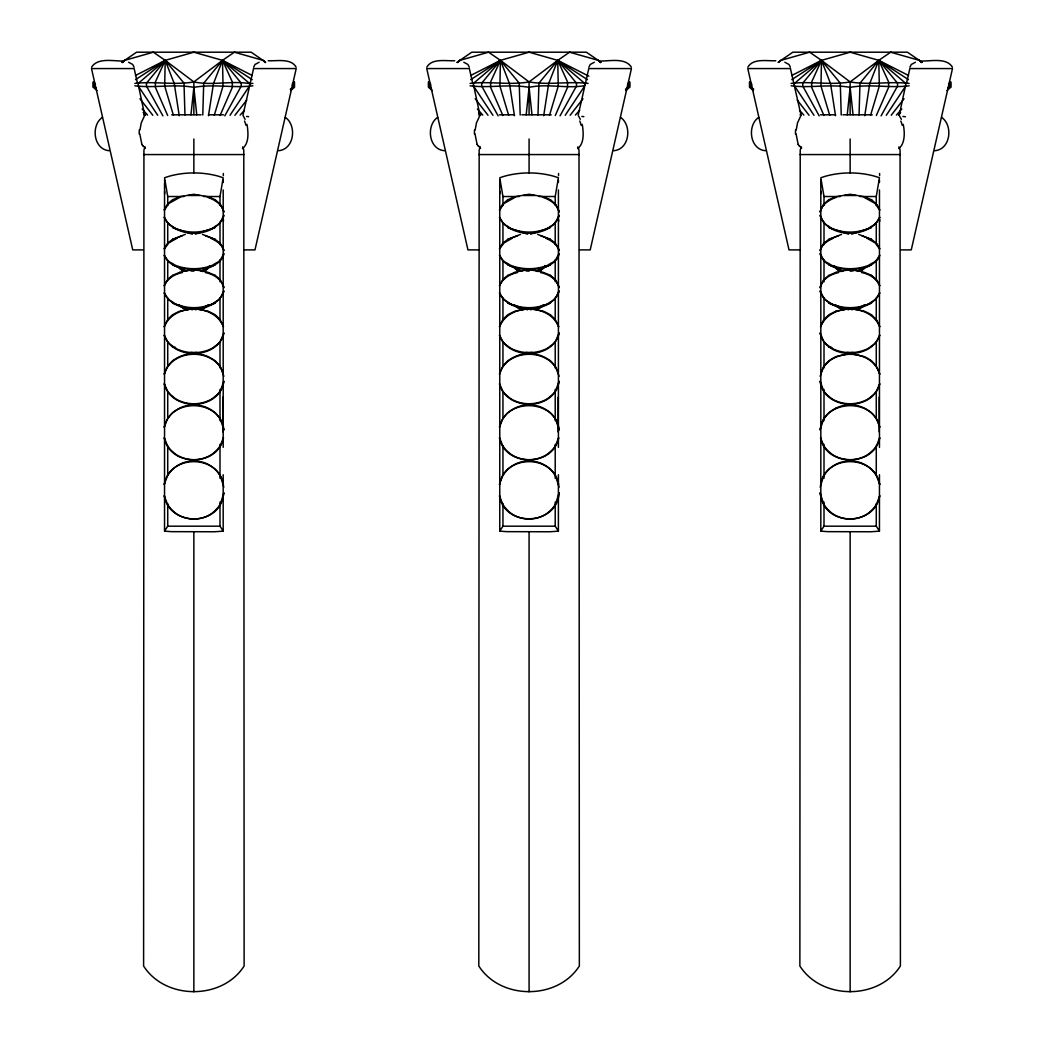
<?xml version="1.0" encoding="UTF-8"?>
<svg xmlns="http://www.w3.org/2000/svg" width="1044" height="1044" viewBox="0 0 1044 1044"><rect width="100%" height="100%" fill="white"/><g stroke="black" fill="none" stroke-linecap="round" stroke-linejoin="round"><path stroke-width="1.5" d="M164.534 183.496L164.547 531.083A53.492 9.644 0 0 0 171.516 531.657L214.425 531.761A54.001 9.735 0 0 0 223.181 531.083L223.194 474.72M164.534 181.003L164.534 180.103M499.763 183.496L499.763 531.083A53.492 9.644 0 0 0 506.731 531.657L549.64 531.761A54.001 9.735 0 0 0 558.396 531.083L558.409 474.72M499.763 181.003L499.763 180.103M820.819 183.496L820.819 531.083A53.492 9.644 0 0 0 827.788 531.657L870.696 531.761A54.001 9.735 0 0 0 879.453 531.083L879.466 474.72M820.819 181.003L820.819 180.103M242.586 146.93A11.628 11.588 -87.9 0 1 243.787 150.219L244.126 966C222.385 1000.178 165.357 1000.178 143.602 966.013L143.928 150.219A11.628 11.588 87.9 0 1 145.129 146.93M577.802 146.93A11.628 11.588 -87.9 0 1 579.002 150.219L579.342 966C557.6 1000.178 500.572 1000.178 478.818 966.013L479.157 150.219A11.628 11.588 87.9 0 1 480.357 146.93M898.871 146.93A11.628 11.588 -87.9 0 1 900.072 150.219L900.398 966C878.67 1000.178 821.628 1000.178 799.874 966.013L800.213 150.219A11.628 11.588 87.9 0 1 801.414 146.93M122.331 62.523L124.693 60.356L122.135 62.379L124.693 60.356L153.351 52.2L165.213 60.356L164.678 86.065L173.448 115.323M457.546 62.523L459.921 60.356L457.363 62.379L459.921 60.356L488.566 52.2L500.428 60.356L499.906 86.065L508.663 115.323M780.977 60.356L778.419 62.379L780.977 60.356L809.622 52.2L821.497 60.356L820.962 86.065L829.732 115.323M202.771 115.01L203.71 83.168L222.502 60.356L234.378 52.2L263.023 60.356L265.398 62.523L263.023 60.356M537.986 115.01L538.939 83.168L557.731 60.356L569.593 52.2L598.238 60.356L600.613 62.523L598.238 60.356M859.042 115.01L859.995 83.168L878.787 60.356L890.649 52.2L919.307 60.356L921.669 62.523M139.961 129.887L141.266 122.84L144.764 115.245L138.017 83.585L165.213 60.356L193.858 52.2L222.502 60.356L252.204 75.455M475.177 129.887L476.482 122.84L479.992 115.245L473.232 83.585L500.428 60.356L529.086 52.2L557.731 60.356L588.842 76.173M796.246 129.887L797.538 122.84L801.048 115.245L794.68 87.239M190.961 114.814L193.858 87.357C213.563 83.768 233.19 88.283 252.883 85.804M526.189 114.814L529.086 87.357C547.708 83.311 566.331 88.884 584.927 85.634L584.927 83.585L557.731 60.356L529.086 81.928C509.381 85.373 489.753 81.054 470.061 83.416M847.245 114.814L850.142 87.357C869.835 83.768 889.462 88.283 909.154 85.804M223.873 492.846L220.454 503.704M559.088 492.846L555.682 503.704A23.033 19.079 -74.8 0 1 550.41 510.477A23.033 20.149 -48.4 0 1 543.298 515.645C534.502 520.173 523.657 520.16 514.862 515.645A23.033 20.175 48.4 0 1 507.749 510.477A23.033 19.053 74.7 0 1 502.49 503.704L499.502 495.704M223.442 495.874L223.873 493.081M559.088 493.081C557.078 525.641 504.657 527.977 499.502 495.874M820.127 487.156L823.546 476.299M820.127 429.998C823.168 399.043 873.567 397.059 879.714 427.283M208.474 115.701L213.472 83.585L222.502 60.356L252.23 79.657M543.689 115.701L548.687 83.585L557.731 60.356L587.446 79.657M864.745 115.701L869.756 83.585L878.787 60.356L850.142 52.2L821.497 60.356L791.796 75.455M820.127 429.645L823.546 419.401M219.997 205.329L219.997 196.52L223.181 177.806A54.967 39.881 0 0 0 216.186 175.614C201.596 172.038 186.119 172.038 171.529 175.614A54.967 39.881 0 0 0 164.534 177.806L167.732 196.52L167.732 205.329M555.212 205.329L555.212 196.52L558.409 177.806A54.967 39.881 0 0 0 551.415 175.614C536.825 172.038 521.334 172.038 506.745 175.614A54.967 39.881 0 0 0 499.763 177.806L502.947 196.52L502.947 205.329M876.268 205.329L876.268 196.52L879.466 177.806A54.967 39.881 0 0 0 872.471 175.614C857.881 172.038 842.404 172.038 827.814 175.614A54.967 39.881 0 0 0 820.819 177.806L824.003 196.52L824.003 205.329M223.873 381.204L220.454 390.573A23.033 19.17 77.3 0 1 215.181 396.276A23.033 21.467 -85.4 0 1 208.082 400.857C199.078 404.733 188.638 404.733 179.646 400.87A23.033 21.467 85.6 0 1 172.534 396.276A23.033 19.157 -77.5 0 1 167.275 390.56L164.286 383.709M559.088 381.204L555.682 390.573A23.033 19.17 77.3 0 1 550.41 396.276A23.033 21.467 -85.4 0 1 543.298 400.857C534.306 404.733 523.866 404.733 514.862 400.87A23.033 21.467 85.6 0 1 507.749 396.276A23.033 19.157 -77.5 0 1 502.49 390.573L499.502 383.709M223.442 384.048L223.873 381.686M558.657 384.048L559.088 381.686M820.127 376.297L823.546 366.927M223.873 332.827L220.454 341.062A23.033 18.466 64.9 0 1 215.181 346.008A23.033 21.285 71.5 0 1 208.082 350.118C198.96 353.498 188.755 353.511 179.646 350.118A23.033 21.298 -71.3 0 1 172.534 346.008A23.033 18.466 -65 0 1 167.275 341.062L164.286 335.046M559.088 332.827L555.682 341.062A23.033 18.479 64.9 0 1 550.41 346.008A23.033 21.285 71.5 0 1 543.298 350.118C534.189 353.498 523.984 353.511 514.862 350.118A23.033 21.298 -71.3 0 1 507.762 346.008A23.033 18.466 -65 0 1 502.49 341.062L499.502 335.046M223.873 333.414C217.596 359.449 172.939 360.193 164.286 335.476M559.088 333.414C552.811 359.449 508.154 360.193 499.502 335.476M223.873 215.195L220.454 222.215A23.033 17.409 55.7 0 1 215.181 226.352A23.033 20.645 54.8 0 1 208.082 229.928C198.856 232.799 188.86 232.799 179.646 229.928A23.033 20.645 -54.6 0 1 172.534 226.352A23.033 17.409 -55.8 0 1 167.262 222.215L164.286 217.113M223.873 290.793L220.454 297.801A23.033 17.409 55.7 0 1 215.181 301.938A23.033 20.645 54.7 0 1 208.082 305.514C198.856 308.385 188.873 308.385 179.646 305.514A23.033 20.645 -54.5 0 1 172.534 301.938A23.033 17.409 -55.8 0 1 167.262 297.801L164.286 292.712M559.088 215.195L555.669 222.215A23.033 17.409 55.7 0 1 550.397 226.352A23.033 20.645 54.8 0 1 543.298 229.928C534.071 232.799 524.088 232.799 514.862 229.928A23.033 20.645 -54.6 0 1 507.762 226.352A23.033 17.409 -55.8 0 1 502.49 222.215L499.502 217.113M559.088 290.793L555.682 297.801A23.033 17.409 55.7 0 1 550.397 301.938A23.033 20.645 54.7 0 1 543.298 305.514C534.071 308.385 524.088 308.385 514.862 305.514A23.033 20.645 -54.5 0 1 507.762 301.938A23.033 17.409 -55.8 0 1 502.49 297.801L499.502 292.712M820.127 212.193C821.615 204.493 829.04 199.835 835.918 197.447M820.127 287.792C821.941 279.335 830.606 274.05 838.606 272.588M249.32 87.239L242.952 115.245L245.079 119.329M250.025 84.12L253.561 68.565L296.209 68.565L254.984 249.894L244.322 249.894M584.536 87.239L578.167 115.245L580.294 119.329M585.253 84.12L588.79 68.565L631.437 68.565L590.212 249.894L579.551 249.894M791.117 83.416C810.81 81.054 830.45 85.373 850.142 81.928L878.787 60.356L905.983 83.585L899.21 115.349L901.35 119.329M906.662 82.567L909.846 68.565L952.493 68.565L911.268 249.894L900.607 249.894M223.873 253.418L220.454 259.786A23.033 16.743 52 0 1 215.181 263.479A23.033 20.162 48.5 0 1 208.082 266.781C198.804 269.352 188.912 269.365 179.646 266.768A23.033 20.162 -48.3 0 1 172.534 263.493A23.033 16.743 -52.1 0 1 167.262 259.773L164.286 255.18M559.088 253.418L555.682 259.786A23.033 16.743 52 0 1 550.397 263.479A23.033 20.162 48.5 0 1 543.298 266.781C534.032 269.352 524.14 269.365 514.862 266.768A23.033 20.162 -48.3 0 1 507.762 263.493A23.033 16.743 -52.1 0 1 502.49 259.773L499.502 255.18M820.127 250.795C821.484 244.257 827.814 240.759 833.386 238.202M820.127 211.501L823.546 204.493M223.873 215.873C215.377 238.671 174.753 238.828 164.286 217.596M223.873 291.472C215.377 314.257 174.766 314.401 164.286 293.194M559.088 215.873C550.606 238.671 509.981 238.828 499.502 217.596M559.088 291.472C550.593 314.257 509.994 314.401 499.502 293.194M820.127 287.113L823.546 280.105M164.286 484.364L167.262 476.299A23.033 14.668 -44.6 0 1 172.534 469.33A23.033 13.546 -26.6 0 1 179.659 464.371C188.377 459.778 199.352 459.791 208.082 464.358A23.033 13.585 26.6 0 1 215.195 469.33A23.033 14.642 44.6 0 1 220.441 476.299L223.873 487.156M499.502 484.364L502.49 476.299A23.033 14.668 -44.6 0 1 507.749 469.33A23.033 13.546 -26.6 0 1 514.875 464.371C523.592 459.778 534.567 459.791 543.298 464.358A23.033 13.585 26.6 0 1 550.423 469.33A23.033 14.642 44.6 0 1 555.669 476.299L559.088 487.156M879.714 495.874C875.002 525.015 828.858 527.103 821.289 498.68M164.286 484.52C169.35 454.036 218.366 454.036 223.442 484.52M499.502 484.52C504.578 454.036 553.594 454.036 558.657 484.52M820.558 484.52C825.634 454.036 874.65 454.036 879.714 484.52M879.714 495.704L876.738 503.704A23.033 19.079 -74.8 0 1 871.466 510.477A23.033 20.149 -48.4 0 1 864.354 515.645C855.558 520.173 844.726 520.16 835.931 515.645A23.033 20.175 48.4 0 1 828.805 510.477A23.033 19.053 74.7 0 1 823.559 503.704L820.127 492.846M164.286 427.035L167.262 419.401A23.033 12.463 -40 0 1 172.521 412.772A23.033 10.714 -24.1 0 1 179.659 408.152C188.429 403.793 199.3 403.819 208.082 408.139A23.033 10.74 24.1 0 1 215.208 412.772A23.033 12.437 40.1 0 1 220.441 419.401L223.873 429.645M223.442 437.984C217.726 467.086 170.002 467.099 164.286 437.984M499.502 427.035L502.49 419.401A23.033 12.463 -40 0 1 507.749 412.772A23.033 10.714 -24.1 0 1 514.875 408.152C523.644 403.793 534.515 403.819 543.298 408.139A23.033 10.74 24.1 0 1 550.423 412.772A23.033 12.437 40.1 0 1 555.656 419.401L559.088 429.645M558.657 437.984C552.942 467.086 505.218 467.099 499.502 437.984M879.714 437.984C873.998 467.086 826.287 467.099 820.558 437.984M820.127 250.077L823.546 243.722M164.286 427.283C170.433 397.059 220.832 399.043 223.873 429.998M223.873 254.136C221.458 264.419 209.022 267.147 200.97 271.127M223.442 437.736L220.454 445.253M499.502 427.283C505.661 397.059 556.047 399.043 559.088 429.998M559.088 254.136C556.687 264.419 544.237 267.147 536.185 271.127M558.657 437.736L555.682 445.253A23.033 19.379 -88.6 0 1 550.41 451.569A23.033 21.076 -63.8 0 1 543.298 456.515C534.411 460.769 523.749 460.769 514.862 456.515A23.033 21.089 64 0 1 507.749 451.569A23.033 19.353 88.5 0 1 502.49 445.253L499.502 437.736M879.714 437.736L876.738 445.253A23.033 19.379 -88.6 0 1 871.466 451.569A23.033 21.076 -63.9 0 1 864.354 456.515C855.467 460.769 844.805 460.769 835.931 456.515A23.033 21.089 64 0 1 828.819 451.569A23.033 19.353 88.5 0 1 823.546 445.253L820.558 437.736M879.714 384.048C872.928 409.94 830.606 411.166 821.289 386.515M164.286 373.922L167.262 366.927A23.033 9.931 -36.8 0 1 172.521 360.806A23.033 7.595 -22.5 0 1 179.659 356.643C188.507 352.637 199.221 352.663 208.082 356.63A23.033 7.634 22.5 0 1 215.208 360.806A23.033 9.905 36.9 0 1 220.441 366.927L223.873 376.297M499.502 373.922L502.49 366.927A23.033 9.931 -36.8 0 1 507.736 360.806A23.033 7.595 -22.5 0 1 514.875 356.643C523.736 352.637 534.437 352.663 543.298 356.63A23.033 7.634 22.5 0 1 550.436 360.806A23.033 9.905 36.9 0 1 555.656 366.927L559.088 376.297M214.268 115.323L223.038 86.065L222.502 60.356L193.858 81.928C174.165 85.373 154.538 81.054 134.846 83.416M549.496 115.323L558.253 86.065L557.731 60.356L576.471 83.168L576.471 86.065L560.041 115.858M870.552 115.323L879.322 86.065L878.787 60.356L908.489 75.455M164.286 374.274C171.412 348.618 213.25 347.443 222.724 371.951M499.502 374.274C506.627 348.618 548.465 347.443 557.94 371.951M879.714 383.709L876.738 390.573A23.033 19.17 77.3 0 1 871.466 396.276A23.033 21.467 -85.4 0 1 864.354 400.857C855.362 404.733 844.922 404.733 835.931 400.87A23.033 21.467 85.6 0 1 828.819 396.276A23.033 19.157 -77.5 0 1 823.546 390.56L820.127 381.204M164.286 326.446L167.262 320.26A23.033 7.125 -34.7 0 1 172.521 314.805A23.033 4.267 -21.6 0 1 179.672 311.216L193.858 308.345L208.082 311.203A23.033 4.306 21.6 0 1 215.234 314.818A23.033 7.099 34.7 0 1 220.428 320.26L223.442 326.446M499.502 326.446L502.49 320.26A23.033 7.125 -34.7 0 1 507.736 314.805A23.033 4.267 -21.6 0 1 514.901 311.216L529.086 308.345L543.298 311.203A23.033 4.306 21.6 0 1 550.449 314.818A23.033 7.099 34.7 0 1 555.643 320.26L558.657 326.446M820.558 326.446L823.546 320.26M879.714 335.463C871.061 360.193 826.417 359.449 820.127 333.414M91.585 67.155C97.731 57.511 112.608 61.087 122.605 61.022M253.64 67.155L255.023 64.48L259.147 62.235M426.813 67.155C432.02 58.033 445.723 61.165 454.727 60.735M588.868 67.155L590.238 64.48L594.362 62.235M747.869 67.155C753.089 58.033 766.766 61.178 775.783 60.735M909.924 67.155L911.295 64.48L915.418 62.235M879.714 335.046L876.738 341.062A23.033 18.479 64.8 0 1 871.466 346.008A23.033 21.298 71.5 0 1 864.354 350.118C855.245 353.498 845.04 353.511 835.931 350.118A23.033 21.298 -71.3 0 1 828.819 346.008A23.033 18.466 -65 0 1 823.546 341.062L820.127 332.827M164.286 326.863C173.33 303.191 214.385 303.191 223.442 326.863M222.724 498.667C215.142 527.103 168.998 525.015 164.286 495.874M499.502 326.863C508.558 303.191 549.614 303.191 558.657 326.863M820.558 326.863C829.615 303.191 870.67 303.191 879.714 326.863M93.347 87.357L93.347 81.928L93.347 87.357L97.027 90.541M428.562 87.357L428.562 81.928L428.562 87.357L432.255 90.541M749.618 87.357L749.618 81.928L749.618 87.357L753.311 90.541M164.286 209.779L167.262 204.493A23.033 4.398 -33.4 0 1 172.508 199.769M164.286 285.39L167.262 280.105A23.033 4.385 -33.4 0 1 172.495 275.394M499.502 209.779L502.49 204.493A23.033 4.398 -33.4 0 1 507.723 199.769M499.502 285.39L502.49 280.105A23.033 4.385 -33.4 0 1 507.723 275.394M879.714 217.596C869.234 238.828 828.61 238.671 820.127 215.873M879.714 293.194C869.234 314.401 828.636 314.257 820.127 291.472M294.382 87.357L294.382 81.928L294.382 87.357L290.689 90.541M629.597 87.357L629.597 81.928L629.597 87.357L625.904 90.541M950.653 87.357L950.653 81.928L950.653 87.357L946.973 90.541M222.724 386.515C213.394 411.166 171.072 409.94 164.286 384.048M557.94 386.515C548.609 411.166 506.288 409.94 499.502 384.048M879.714 255.689C876.268 264.85 865.019 267.225 857.241 271.127M164.286 248.524L167.262 243.722A23.033 3.015 -33.1 0 1 172.482 239.415M499.502 248.524L502.49 243.722A23.033 3.015 -33.1 0 1 507.697 239.415M164.286 210.262L168.789 203.489L179.646 197.447M499.502 210.262L504.004 203.489L514.862 197.447M879.714 217.113L876.738 222.215A23.033 17.409 55.7 0 1 871.466 226.352A23.033 20.645 54.8 0 1 864.354 229.928C855.14 232.799 845.144 232.799 835.918 229.928A23.033 20.645 -54.6 0 1 828.819 226.352A23.033 17.409 -55.8 0 1 823.546 222.202L820.127 215.195M879.714 292.712L876.738 297.801A23.033 17.409 55.7 0 1 871.466 301.938A23.033 20.645 54.7 0 1 864.354 305.514C855.14 308.385 845.144 308.385 835.931 305.514A23.033 20.645 -54.5 0 1 828.819 301.938A23.033 17.409 -55.8 0 1 823.546 297.801L820.127 290.793M164.286 285.873C167.236 278.565 174.805 273.919 182.322 272.588M499.502 285.873C502.451 278.565 510.02 273.919 517.537 272.588M220.062 115.492L232.329 87.357L232.329 81.928L222.502 60.356L249.712 83.585L252.883 83.416M555.291 115.492L567.544 87.357L567.544 81.928L557.731 60.356M876.347 115.492L888.601 87.357L888.601 81.928L878.787 60.356L908.502 79.657M230.006 115.284L249.712 85.634L249.712 83.585C231.115 80.466 212.48 85.804 193.858 81.928L165.213 60.356L155.399 81.928L155.399 87.357L167.653 115.492M588.098 83.416C568.406 81.054 548.779 85.373 529.086 81.928L500.428 60.356L490.615 81.928L490.615 87.357L502.869 115.492M909.154 83.416C889.462 81.054 869.835 85.373 850.142 81.928L821.497 60.356L811.671 81.928L811.671 87.357L823.938 115.492M879.714 255.18L876.738 259.786A23.033 16.743 52 0 1 871.466 263.479A23.033 20.162 48.5 0 1 864.354 266.781C855.088 269.365 845.196 269.365 835.918 266.768A23.033 20.162 -48.3 0 1 828.819 263.493A23.033 16.743 -52.1 0 1 823.546 259.773L820.127 253.418M164.286 249.033L168.789 242.9L177.102 238.202M499.502 249.033L504.004 242.9L512.33 238.202M821.289 371.951C830.75 347.456 872.588 348.618 879.714 374.274M224.825 115.858L241.242 86.065L241.242 83.168L222.502 60.356M881.097 115.858L897.527 86.065L897.527 83.168L878.787 60.356M164.547 531.083L167.732 526.189L167.732 503.639M499.763 531.083L502.947 526.189L502.947 503.639M820.819 531.083L824.003 526.189L824.003 502.047M565.222 115.284L584.927 85.634M886.291 115.284L905.983 85.634M234.926 115.271L246.775 100.028M570.141 115.271L582.983 98.762M891.198 115.271L904.039 98.762M184.958 115.01L184.005 83.168L165.213 60.356L146.473 83.168L146.473 86.065L162.903 115.858M520.173 115.01L519.233 83.168L500.428 60.356L481.702 83.168L481.702 86.065L498.118 115.858M841.229 115.01L840.289 83.168L821.497 60.356L802.758 83.168L802.758 86.065L819.175 115.858M898.558 114.997L900.62 112.478M240.146 115.062L244.466 110.246M575.374 115.062L579.681 110.246M896.431 115.062L901.82 109.046M290.284 89.262L293.899 86.065L292.45 85.634L292.45 83.585L293.899 83.168M625.5 89.262L629.114 86.065L627.666 85.634L627.666 83.585L629.114 83.168M947.769 88.192L950.17 86.065L948.722 85.634L948.722 83.585L950.17 83.168M835.526 115.701L830.528 83.585L821.497 60.356L794.288 83.585L794.288 85.634L813.994 115.284M122.239 62.431L124.693 60.356M457.455 62.431L459.921 60.356M898.884 148.535C904.587 143.994 904.861 134.128 903.686 126.924A20.528 12.972 88.3 0 0 903.53 125.854L903.151 124.327M242.469 148.653C248.772 143.472 248.328 134.271 247.402 126.924A20.528 12.972 88.3 0 0 247.245 125.854L246.867 124.327M577.684 148.653C583.987 143.472 583.557 134.271 582.63 126.924A20.528 12.972 88.3 0 0 582.461 125.854M102.416 117.346C90.671 125.345 93.36 149.488 109.202 150.701M437.645 117.346C425.9 125.345 428.575 149.488 444.431 150.701M758.701 117.346C746.956 125.345 749.644 149.488 765.487 150.701M122.083 62.157L136.568 52.2L251.16 52.2L265.633 62.157M457.298 62.157L471.784 52.2L586.376 52.2L600.861 62.157M778.367 62.157L792.84 52.2L907.432 52.2L921.917 62.157M135.498 79.657L165.213 60.356L174.244 83.585L179.255 115.701M470.713 79.657L500.428 60.356L509.472 83.585L514.47 115.701M791.77 79.657L821.497 60.356M135.511 75.455L165.213 60.356M470.727 75.455L500.428 60.356M835.931 408.139C844.713 403.806 855.571 403.806 864.354 408.139A23.033 10.74 24.1 0 1 871.479 412.772A23.033 12.437 40.1 0 1 876.725 419.401L879.714 427.022M835.931 356.63L850.142 353.472L864.354 356.63A23.033 7.634 22.5 0 1 871.492 360.806A23.033 9.905 36.9 0 1 876.712 366.927L879.714 373.922M835.931 311.203L850.142 308.345L864.354 311.203A23.033 4.306 21.6 0 1 871.505 314.818M179.646 196.768L193.858 194.262L208.069 196.768A23.033 1.161 21.2 0 1 215.338 199.822M179.646 272.393C191.222 268.778 204.128 270.553 215.181 264.837M514.862 196.768L529.073 194.262L543.298 196.768A23.033 1.161 21.2 0 1 550.553 199.822M514.862 272.393C526.437 268.778 539.356 270.553 550.41 264.837M835.918 196.768L850.142 194.262L864.354 196.768A23.033 1.174 21.2 0 1 871.636 199.822M835.931 272.393C847.493 268.778 860.413 270.553 871.466 264.837M185.271 234.378L172.534 239.402L182.322 235.709M520.486 234.378L507.762 239.402L517.537 235.709M841.542 234.378L828.819 239.402L838.593 235.709M195.385 234.182L215.181 227.631M195.385 309.794L215.181 303.217M530.6 234.182L550.397 227.631M530.6 309.794L550.41 303.217M851.656 234.182L871.466 227.631M851.669 309.794L871.466 303.217M278.513 150.701C294.356 149.488 297.044 125.345 285.299 117.346M613.741 150.701C629.584 149.488 632.259 125.345 620.527 117.346M934.798 150.701C950.64 149.488 953.329 125.345 941.584 117.346M600.326 61.022C610.283 61.139 625.212 57.511 631.359 67.155M921.395 61.022C931.196 61.296 946.373 57.42 952.415 67.155M850.142 271.153L853.092 270.944M187.972 195.489L199.743 195.489M523.201 195.489L534.959 195.489M844.257 195.489L856.028 195.489M134.846 85.804C154.538 88.283 174.165 83.768 193.858 87.357L196.755 114.814M470.061 85.804C489.753 88.283 509.381 83.768 529.086 87.357L531.97 114.814M791.117 85.804C810.81 88.283 830.437 83.768 850.142 87.357L853.039 114.814M268.217 60.735C277.234 61.178 290.911 58.033 296.131 67.155M143.602 154.564L244.126 154.564M478.818 154.564L579.342 154.564M799.874 154.564L900.398 154.564M171.738 114.801L201.087 114.801M208.5 114.801L223.455 114.801M499.476 114.801L514.444 114.801M521.856 114.801L551.206 114.801M820.545 114.801L835.5 114.801M842.913 114.801L872.262 114.801M167.732 196.52L184.057 196.52M203.658 196.52L219.997 196.52M502.947 196.52L519.286 196.52M538.887 196.52L555.212 196.52M824.003 196.52L840.342 196.52M859.943 196.52L876.268 196.52M143.393 249.894L132.732 249.894L91.507 68.565L134.154 68.565L137.338 82.567M478.609 249.894L467.96 249.894L426.735 68.565L469.369 68.565L472.554 82.567M799.678 249.894L789.016 249.894L747.791 68.565L790.438 68.565L793.975 84.12M167.732 526.189L219.997 526.189L223.181 531.083M502.947 526.189L555.212 526.189L558.396 531.083M824.003 526.189L876.268 526.189L879.453 531.083M478.517 114.814L479.992 115.245M526.124 270.944L529.086 271.153M190.908 270.944L193.858 271.153M828.819 347.117L831.859 347.43M172.534 347.117L175.588 347.43M800.043 114.84L801.048 115.245M143.759 114.84L144.764 115.245M861.678 272.588C869.195 273.919 876.764 278.565 879.714 285.86M540.622 272.588C548.622 274.05 557.274 279.335 559.088 287.792M205.407 272.588C213.407 274.05 222.059 279.335 223.873 287.792M750.101 83.168L751.549 83.585L751.549 85.634L750.101 86.065L753.716 89.262M429.045 83.168L430.493 83.585L430.493 85.634L429.045 86.065L431.459 88.192M93.829 83.168L95.278 83.585L95.278 85.634L93.829 86.065L96.231 88.192M828.819 227.631L848.615 234.182M507.762 227.631L527.559 234.182M172.534 227.631L192.331 234.182M864.354 197.46L875.211 203.489L879.714 210.262M543.298 197.46C550.188 199.835 557.6 204.507 559.088 212.193M828.819 303.217L848.615 309.794M208.069 197.46C214.96 199.835 222.372 204.507 223.873 212.193M507.762 303.217L527.559 309.794M172.534 303.217L192.344 309.794M820.127 254.136C826.548 272.106 849.672 267.747 864.354 272.393A23.033 1.148 21.2 0 1 871.623 275.433M499.502 255.689C507.397 272.027 528.799 267.786 543.298 272.393A23.033 1.148 21.2 0 1 550.579 275.433M164.286 255.689C172.182 272.027 193.584 267.786 208.082 272.393A23.033 1.148 21.2 0 1 215.351 275.433M861.678 235.709L871.466 239.402L858.729 234.378M540.622 235.709L550.41 239.402L537.673 234.378M205.407 235.709L215.181 239.402L202.458 234.378M784.853 62.235L788.977 64.48L790.36 67.155M463.797 62.235L467.921 64.48L469.291 67.155M128.582 62.235L132.705 64.48L134.076 67.155M828.819 264.837L843.03 271.127M507.762 264.837L521.974 271.127M172.534 264.837L186.759 271.127M866.898 238.202L875.211 242.9L879.714 249.033M545.829 238.202C551.415 240.759 557.731 244.257 559.088 250.795M210.614 238.202C216.186 240.759 222.516 244.257 223.873 250.795M919.307 60.356L921.761 62.431M876.738 243.722L879.714 248.524M876.738 280.105L879.714 285.39M876.738 204.493L879.714 209.779M555.669 204.493L559.088 211.514M220.454 204.493L223.873 211.514M799.534 110.246L803.854 115.062M477.395 109.046L482.785 115.062M142.18 109.046L147.569 115.062M797.224 100.028L809.074 115.271M475.19 98.762L488.018 115.271M139.961 98.762L152.802 115.271M876.738 320.26L879.714 326.446M473.232 85.634L492.938 115.284M138.017 85.634L157.709 115.284M798.164 144.542L796.076 133.893M477.108 144.542L475.02 133.893M141.893 144.542L139.805 133.893M164.286 437.736L167.262 445.266A23.033 19.353 88.5 0 0 172.547 451.569A23.033 21.089 64 0 0 179.646 456.528C188.533 460.756 199.195 460.769 208.082 456.515A23.033 21.076 -63.9 0 0 215.181 451.569A23.033 19.379 -88.6 0 0 220.467 445.266M559.088 250.077L555.682 243.722A23.033 2.988 33.1 0 0 550.345 239.376M223.873 250.077L220.454 243.722A23.033 2.988 33.1 0 0 215.129 239.376M164.286 495.704L167.262 503.717A23.033 19.053 74.7 0 0 172.547 510.464A23.033 20.175 48.4 0 0 179.646 515.658C188.455 520.147 199.273 520.173 208.082 515.645A23.033 20.149 -48.4 0 0 215.181 510.464A23.033 19.079 -74.8 0 0 220.467 503.717M879.714 484.364L876.738 476.286A23.033 14.642 44.6 0 0 871.453 469.343A23.033 13.585 26.6 0 0 864.367 464.345C855.61 459.804 844.661 459.778 835.931 464.358A23.033 13.559 -26.6 0 0 828.832 469.343A23.033 14.668 -44.6 0 0 823.533 476.286M559.088 287.113L555.682 280.105A23.033 4.359 33.5 0 0 550.371 275.368M223.873 287.113L220.454 280.105A23.033 4.359 33.5 0 0 215.142 275.368M582.095 124.327L582.435 125.867M820.127 381.686L820.558 384.048M820.127 493.081L820.558 495.874M879.466 182.478L879.466 180.103M879.466 189.93L879.466 447.38M558.409 182.478L558.396 180.103M558.409 189.93L558.409 447.38M223.181 182.478L223.181 180.103M223.194 189.93L223.194 447.38M876.268 223.312L876.268 243.552M876.268 260.856L876.268 279.753M876.268 298.049L876.268 319.451M876.268 342.68L876.268 365.309M876.268 392.192L876.268 417.744M876.268 445.932L876.268 475.164M876.268 503.639L876.268 526.189M850.142 81.928L850.142 114.644M850.142 138.996L850.142 172.926M850.142 532.349L850.142 991.787M824.003 222.072L824.003 244.596M824.003 259.865L824.003 281.75M824.003 298.049L824.003 320.56M824.003 342.68L824.003 367.919M824.003 389.425L824.003 420.654M824.003 444.418L824.003 478.296M555.212 222.072L555.212 244.596M555.212 259.865L555.212 281.75M555.212 298.049L555.212 320.56M555.212 342.68L555.212 367.919M555.212 389.425L555.212 420.654M555.212 444.418L555.212 478.296M555.212 502.047L555.212 526.189M529.086 81.928L529.086 114.644M529.086 138.996L529.086 172.926M529.086 532.349L529.086 991.787M502.947 223.312L502.947 243.552M502.947 260.856L502.947 279.753M502.947 298.049L502.947 320.56M502.947 342.68L502.947 365.309M502.947 392.192L502.947 417.744M502.947 445.932L502.947 475.164M219.997 222.072L219.997 244.596M219.997 259.865L219.997 281.75M219.997 298.049L219.997 320.56M219.997 342.68L219.997 367.919M219.997 389.425L219.997 420.654M219.997 444.418L219.997 478.296M219.997 502.047L219.997 526.189M193.858 81.928L193.858 114.644M193.858 138.996L193.858 172.926M193.858 532.349L193.858 991.787M167.732 223.312L167.732 243.552M167.732 260.856L167.732 279.753M167.732 298.049L167.732 319.451M167.732 342.68L167.732 365.309M167.732 392.192L167.732 417.744M167.732 445.932L167.732 475.164M246.619 116.445A15.856 1.749 12.4 0 1 248.616 116.667M244.544 121.026A13.833 4.424 79 0 1 245.914 125.215M145.39 148.183A13.729 8.757 78.6 0 1 143.367 145.99M143.198 146.33A13.128 9.344 87 0 1 142.01 144.424M139.178 133.919A32.442 22.081 -88.2 0 1 139.348 129.808M215.155 199.756A23.033 4.372 33.5 0 1 220.415 204.48M172.717 199.704A23.033 1.135 -21.2 0 1 179.764 196.742M172.717 275.329A23.033 1.122 -21.2 0 1 179.764 272.367M581.834 116.445A15.856 1.749 12.4 0 1 583.844 116.667M579.772 121.026A13.833 4.424 79 0 1 581.13 125.215M480.605 148.183A13.729 8.757 78.6 0 1 478.583 145.99M478.413 146.33A13.128 9.344 87 0 1 477.238 144.424M474.407 133.919A32.442 22.081 -88.2 0 1 474.563 129.808M550.371 199.756A23.033 4.372 33.5 0 1 555.643 204.48M507.932 199.704A23.033 1.135 -21.2 0 1 514.979 196.742M507.932 275.329A23.033 1.122 -21.2 0 1 514.979 272.367M902.89 116.445A15.856 1.749 12.4 0 1 905.422 116.732M900.828 121.026A13.833 4.424 79 0 1 902.186 125.215M801.661 148.183A13.729 8.757 78.6 0 1 799.652 145.99M799.469 146.33A13.128 9.344 87 0 1 798.295 144.424M795.463 133.919A32.442 22.081 -88.2 0 1 795.619 129.808M871.427 199.756A23.033 4.372 33.5 0 1 876.699 204.48M828.988 199.704A23.033 1.135 -21.2 0 1 836.035 196.742M823.507 204.507A23.033 4.398 -33.4 0 1 828.779 199.769M871.401 239.376A23.033 2.988 33.1 0 1 876.673 243.683M823.481 243.748A23.033 3.015 -33.1 0 1 828.753 239.415M871.427 275.368A23.033 4.359 33.5 0 1 876.686 280.079M829.001 275.329A23.033 1.122 -21.2 0 1 836.048 272.367M823.507 280.118A23.033 4.385 -33.4 0 1 828.779 275.394M871.44 314.805A23.033 7.099 34.7 0 1 876.699 320.26M835.957 311.216A23.033 4.267 -21.6 0 0 828.871 314.805A23.033 7.125 -34.7 0 0 823.52 320.273M835.944 356.643A23.033 7.595 -22.5 0 0 828.845 360.819A23.033 9.931 -36.8 0 0 823.52 366.94M835.931 408.152A23.033 10.714 -24.1 0 0 828.832 412.785A23.033 12.463 -40 0 0 823.533 419.401M879.218 431.929A393.797 0.887 90 0 1 879.231 397.177M879.74 221.328A125.319 1.057 89.5 0 1 879.661 219.462M879.609 175.666A80.453 1.161 -89.3 0 1 879.609 173.474M853.065 352.337A16.078 11.758 0 0 1 847.219 352.337M864.432 305.148A16.078 10.009 0 0 1 857.529 309.442M842.756 309.442A16.078 10.009 0 0 1 835.852 305.148M863.714 305.24A16.078 9.957 -2.5 0 1 856.184 309.337M843.917 309.611A16.078 9.957 -2.5 0 1 836.048 305.435M859.721 271.283A16.078 9.083 0 0 0 865.606 266.481A16.078 9.031 -0.4 0 1 861.522 270.318M841.334 271.584A16.078 9.083 0 0 1 834.326 265.633M838.763 270.318A16.078 8.991 0 0 1 834.352 265.672M820.962 181.982A80.453 1.383 89.2 0 1 820.949 184.318M820.949 191.3A93.673 0.718 89.6 0 1 820.949 193.74M558.162 431.929A393.797 0.887 90 0 1 558.162 397.177M558.684 221.328A125.319 1.057 89.5 0 1 558.605 219.462M558.54 175.666A80.453 1.161 -89.3 0 1 558.553 173.474M532.009 352.337A16.078 11.758 0 0 1 526.15 352.337M543.363 305.148A16.078 10.009 0 0 1 536.472 309.442M521.7 309.442A16.078 10.009 0 0 1 514.796 305.148M542.645 305.24A16.078 9.957 -2.5 0 1 535.115 309.337M522.861 309.611A16.078 9.957 -2.5 0 1 514.992 305.435M544.89 265.633A16.078 9.083 0 0 1 537.882 271.584M519.403 271.244A16.078 9.083 0 0 1 513.622 266.481A16.078 8.991 0 0 0 517.693 270.318M544.851 265.672A16.078 9.031 -0.4 0 1 540.466 270.318M499.893 181.982A80.453 1.383 89.2 0 1 499.893 184.318M499.893 191.3A93.673 0.718 89.6 0 1 499.88 193.74M222.933 431.929A393.797 0.887 90 0 1 222.946 397.177M223.455 221.328A125.319 1.057 89.5 0 1 223.377 219.462M223.325 175.666A80.453 1.161 -89.3 0 1 223.325 173.474M196.794 352.337A16.078 11.758 0 0 1 190.935 352.337M208.147 305.148A16.078 10.009 0 0 1 201.244 309.442M186.471 309.442A16.078 10.009 0 0 1 179.581 305.148M207.43 305.24A16.078 9.957 -2.5 0 1 199.9 309.337M187.633 309.611A16.078 9.957 -2.5 0 1 179.777 305.435M209.674 265.633A16.078 9.083 0 0 1 202.667 271.584M184.397 271.323A16.078 9.083 0 0 1 178.393 266.481A16.078 8.991 0 0 0 182.478 270.318M209.635 265.672A16.078 9.031 -0.4 0 1 205.237 270.318M164.678 181.982A80.453 1.383 89.2 0 1 164.678 184.318M164.678 191.3A93.673 0.718 89.6 0 1 164.665 193.74M480.671 114.997L478.609 112.478L480.671 114.997M145.442 114.997L143.38 112.478L145.442 114.997"/></g></svg>
